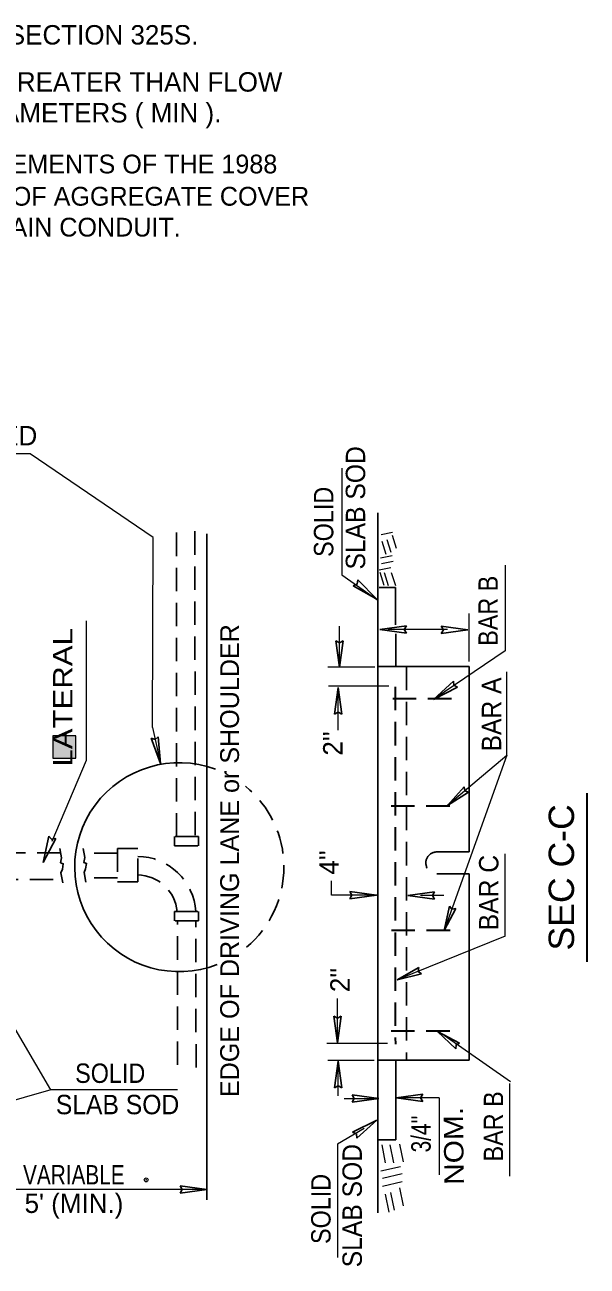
# Model space of a CAD drawing. Extents: x 1757 to 2137, y 145 to 432.
# Drawn here: x 1872 to 1910.2, y 203.6 to 288 of the extents above; entities that cross this region are included whole.
import ezdxf
from ezdxf.enums import TextEntityAlignment as Align

# ---------------------------------------------------------------- set-up
doc = ezdxf.new("R2010")
doc.units = 0
doc.header["$LTSCALE"] = 0.53
doc.header["$PDMODE"] = 32
doc.header["$PDSIZE"] = 0.265
doc.linetypes.add('MEDIUM_DASHED', pattern=[4.5, 3, -1.5])
doc.layers.add('1', color=7, linetype='Continuous', lineweight=13)
doc.layers.add('10', color=7, linetype='Continuous')

msp = doc.modelspace()

# ---------------------------------------------------------------- hatches: boundary and pattern name
at = {"layer": '1'}
msp.add_hatch(color=256, dxfattribs=at).paths.add_polyline_path([(1873.8917, 238.1478), (1875.4668, 238.1478), (1875.4668, 239.6672), (1873.8917, 239.6672)])

# ---------------------------------------------------------------- linework, layer by layer
at = {"layer": '1', "lineweight": 25}
for p, q in [((1895.9828, 254.8226), (1895.9965, 207.2285)), ((1884.3677, 208.1002), (1884.3677, 253.4133)), ((1895.9113, 248.9684), (1894.6236, 250.2667)), ((1895.9113, 248.9684), (1894.3202, 249.8712)), ((1897.1982, 249.7452), (1896.0807, 249.7443)), ((1897.1982, 249.7452), (1897.1982, 247.2227)), ((1896.1132, 246.9007), (1897.926, 247.1498)), ((1896.1132, 246.9007), (1897.926, 246.6515)), ((1897.1991, 244.3885), (1897.1991, 246.6019)), ((1902.1124, 246.8727), (1900.2996, 247.1218)), ((1902.1124, 246.8727), (1900.2996, 246.6234)), ((1893.3766, 244.3237), (1893.1275, 246.1365)), ((1893.3766, 244.3237), (1893.6258, 246.1365)), ((1902.1992, 244.3753), (1895.9858, 244.3753)), ((1902.1992, 244.3753), (1902.1992, 231.7676)), ((1899.7763, 242.144), (1901.1226, 243.3837)), ((1893.2852, 242.9447), (1893.0361, 241.1319)), ((1893.2852, 242.9447), (1893.5345, 241.1319)), ((1899.7763, 242.144), (1901.4073, 242.9741)), ((1881.2168, 237.784), (1880.5808, 239.4992)), ((1881.2168, 237.784), (1881.0668, 239.6065)), ((1900.7145, 234.9233), (1901.858, 236.1838)), ((1900.7145, 234.9233), (1902.1556, 235.8286)), ((1873.2523, 231.0544), (1873.6313, 232.8442)), ((1873.2523, 231.0544), (1874.0997, 232.6753)), ((1902.1992, 231.7676), (1899.9856, 231.7701)), ((1902.1992, 230.2687), (1900.0069, 230.2694)), ((1902.1992, 217.612), (1902.1992, 230.2687)), ((1895.9025, 228.8324), (1894.0897, 229.0816)), ((1895.9025, 228.8324), (1894.0897, 228.5832)), ((1898.0318, 228.8076), (1899.8446, 229.0567)), ((1898.0318, 228.8076), (1899.8446, 228.5583)), ((1900.4997, 226.4132), (1900.8487, 228.0788)), ((1900.4997, 226.4132), (1901.285, 227.923)), ((1897.2945, 223.0573), (1898.7706, 223.9043)), ((1897.2945, 223.0573), (1898.9443, 223.4748)), ((1893.2427, 218.7772), (1892.9935, 220.5901)), ((1893.2427, 218.7772), (1893.492, 220.5901)), ((1900.0317, 219.5414), (1901.5452, 218.7635)), ((1900.0317, 219.5414), (1901.2793, 218.3841)), ((1893.2852, 217.5313), (1893.0361, 215.7186)), ((1893.2852, 217.5313), (1893.5345, 215.7186)), ((1902.1992, 217.612), (1896.0391, 217.612)), ((1897.2017, 212.1932), (1897.2017, 217.5712)), ((1896.0514, 214.9843), (1894.2387, 215.2334)), ((1896.0514, 214.9843), (1894.2387, 214.735)), ((1897.2221, 215.0445), (1899.0348, 215.2937)), ((1897.2221, 215.0445), (1899.0348, 214.7953)), ((1895.9149, 213.5252), (1894.2751, 212.7147)), ((1895.9149, 213.5252), (1894.5544, 212.3023)), ((1884.3677, 208.8036), (1882.555, 209.0528)), ((1884.3677, 208.8036), (1882.555, 208.5544))]:
    msp.add_line(p, q, dxfattribs=at)
at = {"layer": '1', "linetype": 'MEDIUM_DASHED', "lineweight": 25}
for p, q in [((1882.2937, 253.4832), (1882.3058, 232.8262)), ((1883.5472, 253.5737), (1883.5799, 232.8262)), ((1897.9307, 244.369), (1897.9334, 217.612)), ((1882.2925, 232.8262), (1883.5812, 232.8262)), ((1874.4273, 231.7089), (1844.1876, 231.7177)), ((1878.2912, 231.6717), (1876.0267, 231.6717)), ((1873.9276, 229.8907), (1844.3361, 229.9682)), ((1878.2912, 229.998), (1876.0267, 229.998)), ((1882.3738, 217.283), (1882.3646, 227.0823)), ((1883.6316, 217.1116), (1883.622, 227.0823)), ((1897.2017, 212.1932), (1895.9956, 212.1923))]:
    msp.add_line(p, q, dxfattribs=at)
at = {"layer": '1'}
for p, q in [((1896.2023, 253.3628), (1896.9942, 253.5153)), ((1896.2634, 252.9061), (1896.5366, 252.0237)), ((1896.5977, 253.0284), (1896.8708, 252.146)), ((1896.9631, 253.3025), (1897.2362, 252.42)), ((1896.172, 251.7797), (1896.964, 251.9322)), ((1896.0807, 250.9576), (1896.8727, 251.1102)), ((1896.1118, 250.8051), (1896.3848, 249.9226)), ((1896.2333, 251.3842), (1897.0253, 251.5367)), ((1896.416, 250.7749), (1896.6892, 249.8924)), ((1896.9028, 250.7749), (1897.176, 249.8924)), ((1902.1824, 244.7149), (1902.1824, 247.9777)), ((1893.3758, 244.3237), (1893.3758, 247.1324)), ((1900.7191, 246.9037), (1896.6767, 246.9037)), ((1895.7792, 244.3237), (1892.5778, 244.3237)), ((1904.7614, 238.347), (1904.7614, 244.0121)), ((1896.7252, 243.0325), (1892.6401, 243.0325)), ((1893.2862, 240.0508), (1893.2862, 242.9447)), ((1880.6739, 240.2219), (1881.2158, 237.7831)), ((1904.7614, 238.347), (1900.4988, 226.4132)), ((1904.7614, 238.3152), (1900.7137, 234.9238)), ((1904.6324, 226.0264), (1904.6324, 231.6329)), ((1904.6324, 226.0264), (1897.2938, 223.058)), ((1893.2418, 218.7772), (1893.2418, 221.8033)), ((1873.7633, 215.5784), (1870.8713, 220.5404)), ((1896.6324, 218.7322), (1892.5155, 218.7322)), ((1905.0072, 216.1241), (1900.5032, 219.2805)), ((1895.7348, 217.5747), (1892.5778, 217.5747)), ((1893.2862, 215.1722), (1893.2862, 217.5313)), ((1873.7554, 215.5739), (1868.9903, 214.209)), ((1882.3643, 215.5784), (1873.7652, 215.5784)), ((1904.9547, 209.7043), (1904.9547, 216.0194)), ((1896.0514, 214.9833), (1893.7039, 214.9833)), ((1900.1622, 215.0453), (1897.2221, 215.0453)), ((1900.1622, 215.0453), (1900.1622, 209.7986)), ((1896.2483, 211.8348), (1896.4922, 210.6172)), ((1896.7964, 211.8348), (1897.0403, 210.6172)), ((1897.4661, 211.896), (1897.7099, 210.6783)), ((1896.1881, 210.0691), (1897.5272, 210.3733)), ((1896.3096, 209.5814), (1897.6487, 209.8855)), ((1884.3677, 208.8036), (1866.584, 208.8036)), ((1896.3096, 209.0341), (1897.6487, 209.3383)), ((1896.8541, 208.6058), (1897.098, 207.3881)), ((1897.4626, 208.9109), (1897.7063, 207.6932)), ((1896.4913, 208.486), (1896.7352, 207.2684))]:
    msp.add_line(p, q, dxfattribs=at)
at = {"layer": '1', "linetype": 'MEDIUM_DASHED', "lineweight": 35}
for p, q in [((1897.167, 242.9919), (1897.1761, 218.6977)), ((1897.0075, 242.1962), (1901.1998, 242.1962)), ((1896.8976, 234.8954), (1901.0897, 234.8954)), ((1896.9162, 226.4417), (1901.1084, 226.4417)), ((1896.8976, 219.5986), (1901.0897, 219.5986))]:
    msp.add_line(p, q, dxfattribs=at)
at = {"layer": '1', "lineweight": 35}
msp.add_line((1910.2111, 224.2925), (1910.2111, 235.7712), dxfattribs=at)
at = {"layer": '1', "linetype": 'MEDIUM_DASHED'}
msp.add_line((1900.4747, 228.8084), (1898.8842, 228.8084), dxfattribs=at)
at = {"layer": '1'}
for points in [[(1880.6739, 240.2219), (1880.7121, 253.1482), (1872.3585, 258.8435), (1831.5462, 258.8435)], [(1893.5345, 257.8638), (1893.5345, 250.6223), (1895.9858, 248.8877)], [(1904.6363, 251.2762), (1904.6363, 245.4454), (1899.7905, 242.1472)], [(1876.158, 247.4752), (1876.158, 237.9808), (1873.8353, 232.4849)], [(1895.9627, 228.8315), (1892.8383, 228.8315), (1892.8383, 229.7938)], [(1895.059, 212.9542), (1893.2552, 211.897), (1893.2495, 204.1833)]]:
    msp.add_lwpolyline(points, dxfattribs=at)
at = {"layer": '1', "lineweight": 25}
for points in [[(1894.6236, 250.2667), (1894.5819, 249.982), (1894.3202, 249.8712)], [(1897.926, 246.6515), (1897.7858, 246.9034), (1897.926, 247.1498)], [(1900.2996, 247.1218), (1900.4397, 246.8699), (1900.2996, 246.6234)], [(1893.1275, 246.1365), (1893.3793, 245.9964), (1893.6258, 246.1365)], [(1901.4073, 242.9741), (1901.1483, 243.1008), (1901.1226, 243.3837)], [(1893.5345, 241.1319), (1893.2827, 241.272), (1893.0361, 241.1319)], [(1880.5808, 239.4992), (1880.8567, 239.4167), (1881.0668, 239.6065)], [(1901.858, 236.1838), (1901.9085, 235.9206), (1902.1556, 235.8286)], [(1873.6313, 232.8442), (1873.8203, 232.6268), (1874.0997, 232.6753)], [(1874.5722, 229.6655), (1874.4463, 230.3527), (1874.5493, 230.5976), (1874.6103, 230.9665), (1874.4258, 231.0268), (1874.488, 231.3745), (1874.3762, 232.0016)], [(1876.1508, 229.7001), (1876.0285, 230.3688), (1876.1314, 230.6136), (1876.1926, 230.9826), (1876.0081, 231.0428), (1876.0702, 231.3905), (1875.9628, 231.9927)], [(1894.0897, 228.5832), (1894.2298, 228.8351), (1894.0897, 229.0816)], [(1899.8446, 229.0567), (1899.7045, 228.8049), (1899.8446, 228.5583)], [(1900.8487, 228.0788), (1901.0252, 227.8773), (1901.285, 227.923)], [(1898.7706, 223.9043), (1898.7374, 223.6385), (1898.9443, 223.4748)], [(1892.9935, 220.5901), (1893.2453, 220.45), (1893.492, 220.5901)], [(1901.5452, 218.7635), (1901.3042, 218.6467), (1901.2793, 218.3841)], [(1893.5345, 215.7186), (1893.2827, 215.8587), (1893.0361, 215.7186)], [(1894.2387, 214.735), (1894.3788, 214.9868), (1894.2387, 215.2334)], [(1899.0348, 215.2937), (1898.8948, 215.0417), (1899.0348, 214.7953)], [(1894.2751, 212.7147), (1894.5323, 212.5852), (1894.5544, 212.3023)], [(1882.555, 208.5544), (1882.6951, 208.8063), (1882.555, 209.0528)]]:
    msp.add_lwpolyline(points, dxfattribs=at)
at = {"layer": '1'}
msp.add_lwpolyline([(1873.8917, 238.1478), (1875.4668, 238.1478), (1875.4668, 239.6672), (1873.8917, 239.6672)], close=True, dxfattribs=at)
at = {"layer": '1', "linetype": 'MEDIUM_DASHED', "lineweight": 25}
for points in [[(1882.1692, 232.1884), (1883.7962, 232.1884), (1883.7962, 232.8148), (1882.1692, 232.8148)], [(1878.2912, 229.7384), (1879.668, 229.7384), (1879.668, 231.9936), (1878.2912, 231.9936)], [(1882.1692, 227.7087), (1883.7962, 227.7087), (1883.7962, 227.0823), (1882.1692, 227.0823)]]:
    msp.add_lwpolyline(points, close=True, dxfattribs=at)
at = {"layer": '1', "lineweight": 25}
msp.add_arc((1882.4938, 230.7297), 7.1085, 69.70829, 291.15011, dxfattribs=at)
at = {"layer": '1', "linetype": 'MEDIUM_DASHED', "lineweight": 25}
for centre, radius, start, end in [((1882.4938, 230.7297), 7.1085, 309.91799, 50.75628), ((1879.6177, 227.4557), 4.0096, 3.61888, 89.28073), ((1899.9963, 231.0183), 0.7479, 86.45202, 271.13702), ((1879.6177, 227.4557), 2.746, 5.28816, 88.94972)]:
    msp.add_arc(centre, radius, start, end, dxfattribs=at)
at = {"layer": '1'}
msp.add_point((1880.2436, 209.4584), dxfattribs=at)

# ---------------------------------------------------------------- texts
for s, width, p in [('    LATERAL', 1.2, (1875.2363, 235.2189)), ('BAR A', 0.95, (1904.372, 238.6012))]:
    msp.add_text(s, height=1.32, rotation=90, dxfattribs=dict(at, width=width)).set_placement(p)
at = {"layer": '10'}
for s, height, p in [('SUPPLEMENT TO THE 1988 STANDARD SPECIFICATIONS, SECTION 325S.', 1.32, (1821.1136, 286.6866)), ('FLOW CAPACITY OF OUTLET LATERAL TO BE EQUAL OR GREATER THAN FLOW', 1.32, (1821.0445, 283.4841)), ('CAPACITY OF EDGE DRAIN CONDUIT, i.e., EQUIVALENT DIAMETERS ( MIN ).', 1.32, (1820.9191, 281.3859)), ('AGGREGATE COVER MATERIAL MEETING MINIMUM REQUIREMENTS OF THE 1988', 1.277, (1821.1243, 277.9195)), ('STD. SPECS.,  SECTION 701.06,  AGGREGATE NO. 57.  COST OF AGGREGATE COVER', 1.277, (1821.0081, 275.7254)), ('TO BE INCLUDED IN PRICE BID FOR PERFORATED EDGE DRAIN CONDUIT.', 1.277, (1821.0177, 273.6253)), ('THIS AREA TO BE MECHANICALLY COMPACTED', 1.32, (1831.7485, 259.4203)), ("5' (MIN.)", 1.32, (1871.9809, 207.21))]:
    msp.add_text(s, height=height, dxfattribs=at).set_placement(p)
for s, rotation, width, p in [('SLAB SOD', 90, 0.95, (1895.1271, 250.9767)), ('SOLID', 90, 0.9, (1892.9624, 251.8354)), ('BAR B', 90, 0.9, (1904.1404, 245.7891)), ('BAR C', 90, 0.95, (1904.1833, 226.437)), ('BAR B', 90, 0.9, (1904.5031, 210.715)), ("3/4''", 90, 0.8, (1899.5765, 211.3304)), (' NOM.', 90.701, 1.15, (1901.8414, 208.5644)), ('SLAB SOD', 90, 0.95, (1894.9021, 203.5136)), ('SOLID', 90, 0.9, (1892.7766, 205.0994))]:
    msp.add_text(s, height=1.32, rotation=rotation, dxfattribs=dict(at, width=width)).set_placement(p)
msp.add_text('EDGE OF DRIVING LANE or SHOULDER', height=1.277, rotation=90, dxfattribs=at).set_placement((1886.5516, 231.175), align=Align.CENTER)
for s, p in [("2''", (1893.5865, 238.3172)), ("4''", (1893.332, 230.2232)), ("2''", (1894.0748, 222.2286))]:
    msp.add_text(s, height=1.32, rotation=90, dxfattribs=at).set_placement(p)
at = {"layer": '10', "width": 1.05}
msp.add_text('SEC C-C', height=1.724, rotation=90, dxfattribs=at).set_placement((1909.3199, 230.0352), align=Align.CENTER)
at = {"layer": '10'}
for s, width, p in [('SOLID', 0.9, (1875.4163, 216.055)), ('SLAB SOD', 0.95, (1874.105, 213.9236)), ('VARIABLE', 0.8, (1871.8767, 209.1477))]:
    msp.add_text(s, height=1.32, dxfattribs=dict(at, width=width)).set_placement(p)

doc.saveas('drawing.dxf')
